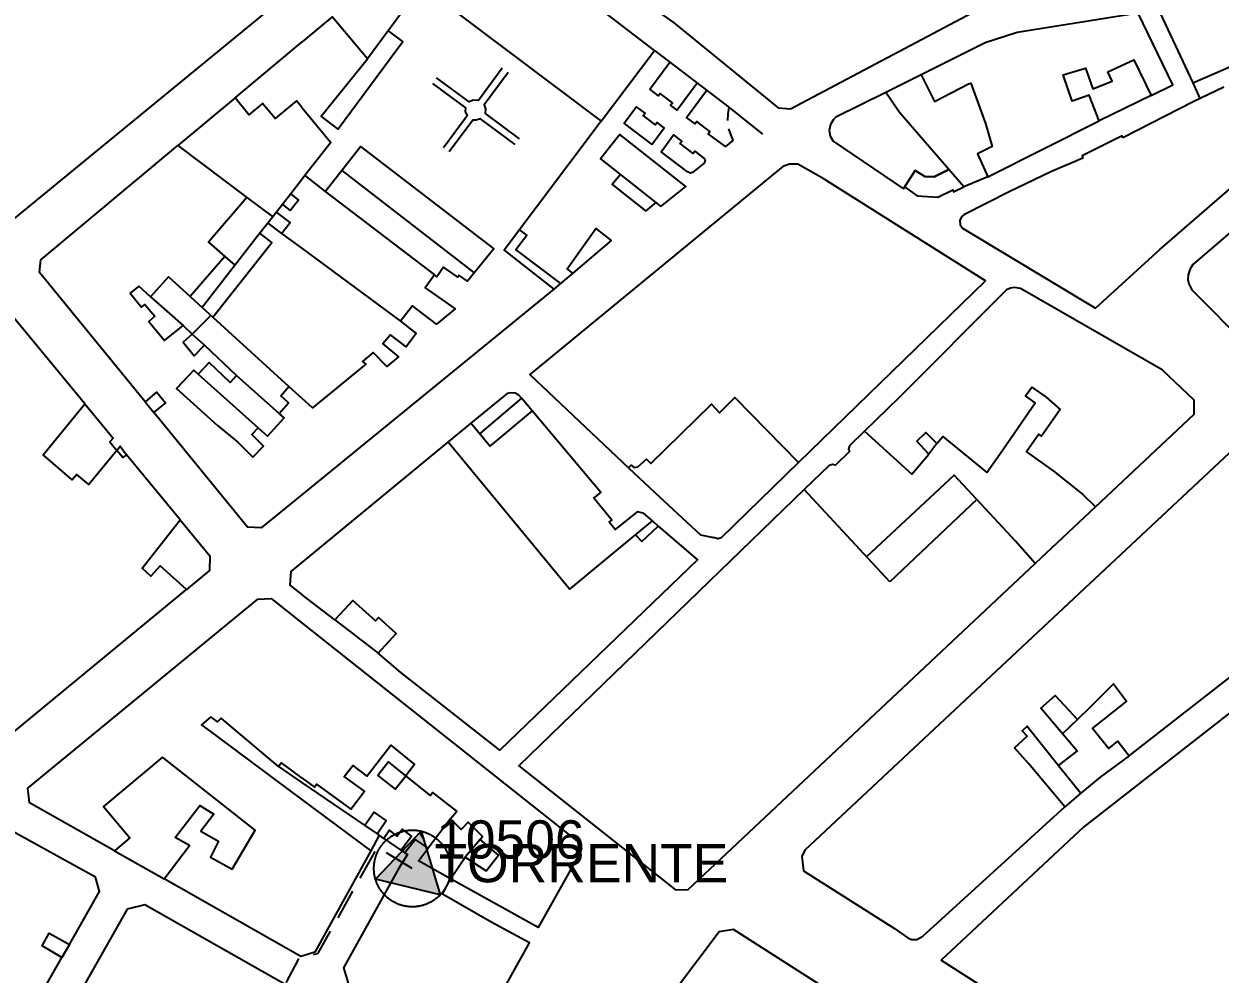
# Model space of a CAD drawing. Header units: millimetres. Extents: x 487814 to 495125, y 4392873 to 4398925.
# Drawn here: x 492035.7 to 492285.9, y 4396840.6 to 4397039.3 of the extents above; entities that cross this region are included whole.
import ezdxf
from ezdxf.enums import TextEntityAlignment as Align

# ---------------------------------------------------------------- set-up
doc = ezdxf.new("R2010")
doc.units = ezdxf.units.MM
doc.linetypes.add('TRAZOS2', pattern=[9.525, 6.35, -3.175])
for name, color, linetype in [('Cartografia_Base', 8, 'Continuous'), ('Centro_de_Distribucion_posicion', 5, 'Continuous'), ('Centro_de_Distribucion_rotulo', 7, 'Continuous'), ('Centro_de_Distribucion_rotulo_alias', 7, 'Continuous'), ('Tramo_MT__15_S_E_Trazado', 5, 'TRAZOS2')]:
    doc.layers.add(name, color=color, linetype=linetype)
doc.styles.get("Standard").update_dxf_attribs({"font": 'arial.ttf'})

# ---------------------------------------------------------------- blocks, each defined once
blk = doc.blocks.new('CD_EMPRESA_NEW')
blk.add_hatch(color=256).paths.add_polyline_path([(0, 1.003), (0.871, -0.497), (-0.872, -0.496)])
at = {"linetype": 'Continuous'}
for p, q in [((0.102, 0.828), (-0.027, 0.957)), ((-0.872, -0.496), (-0.872, -0.496))]:
    blk.add_line(p, q, dxfattribs=at)
at = {"flags": 128}
for points in [[(1.003, 0), (1.003, -0.011), (1.003, -0.022), (1.003, -0.034), (1.002, -0.045), (1.002, -0.056), (1.001, -0.067), (1, -0.079), (0.999, -0.09), (0.998, -0.102), (0.997, -0.113), (0.996, -0.125), (0.994, -0.136), (0.992, -0.148), (0.991, -0.159), (0.989, -0.171), (0.987, -0.183), (0.984, -0.194), (0.982, -0.206), (0.979, -0.218), (0.977, -0.229), (0.974, -0.241), (0.971, -0.253), (0.968, -0.264), (0.965, -0.276), (0.961, -0.288), (0.958, -0.299), (0.954, -0.311), (0.95, -0.323), (0.946, -0.335), (0.942, -0.346), (0.937, -0.358), (0.933, -0.369), (0.928, -0.381), (0.923, -0.392), (0.918, -0.404), (0.913, -0.415), (0.908, -0.427), (0.903, -0.438), (0.897, -0.45), (0.891, -0.461), (0.885, -0.472), (0.879, -0.483), (0.873, -0.494), (0.867, -0.505), (0.86, -0.516), (0.854, -0.527), (0.847, -0.538), (0.84, -0.549), (0.833, -0.56), (0.825, -0.57), (0.818, -0.581), (0.81, -0.591), (0.803, -0.602), (0.795, -0.612), (0.787, -0.622), (0.779, -0.632), (0.771, -0.642), (0.762, -0.652), (0.754, -0.662), (0.745, -0.672), (0.737, -0.681), (0.728, -0.691), (0.719, -0.7), (0.709, -0.709), (0.7, -0.719), (0.691, -0.728), (0.681, -0.737), (0.672, -0.745), (0.662, -0.754), (0.652, -0.762), (0.642, -0.771), (0.632, -0.779), (0.622, -0.787), (0.612, -0.795), (0.602, -0.803), (0.591, -0.81), (0.581, -0.818), (0.57, -0.825), (0.56, -0.833), (0.549, -0.84), (0.538, -0.847), (0.527, -0.854), (0.516, -0.86), (0.505, -0.867), (0.494, -0.873), (0.483, -0.879), (0.472, -0.885), (0.461, -0.891), (0.45, -0.897), (0.438, -0.903), (0.427, -0.908), (0.415, -0.913), (0.404, -0.918), (0.392, -0.923), (0.381, -0.928), (0.369, -0.933), (0.358, -0.937), (0.346, -0.942), (0.335, -0.946), (0.323, -0.95), (0.311, -0.954), (0.299, -0.958), (0.288, -0.961), (0.276, -0.965), (0.264, -0.968), (0.253, -0.971), (0.241, -0.974), (0.229, -0.977), (0.218, -0.979), (0.206, -0.982), (0.194, -0.984), (0.183, -0.987), (0.171, -0.989), (0.159, -0.991), (0.148, -0.992), (0.136, -0.994), (0.125, -0.996), (0.113, -0.997), (0.102, -0.998), (0.09, -0.999), (0.079, -1), (0.067, -1.001), (0.056, -1.002), (0.045, -1.002), (0.034, -1.003), (0.022, -1.003), (0.011, -1.003), (0, -1.003), (-0.011, -1.003), (-0.022, -1.003), (-0.034, -1.003), (-0.045, -1.002), (-0.056, -1.002), (-0.067, -1.001), (-0.079, -1), (-0.09, -0.999), (-0.102, -0.998), (-0.113, -0.997), (-0.125, -0.996), (-0.136, -0.994), (-0.148, -0.992), (-0.159, -0.991), (-0.171, -0.989), (-0.183, -0.987), (-0.194, -0.984), (-0.206, -0.982), (-0.218, -0.979), (-0.229, -0.977), (-0.241, -0.974), (-0.253, -0.971), (-0.264, -0.968), (-0.276, -0.965), (-0.288, -0.961), (-0.299, -0.958), (-0.311, -0.954), (-0.323, -0.95), (-0.335, -0.946), (-0.346, -0.942), (-0.358, -0.937), (-0.369, -0.933), (-0.381, -0.928), (-0.392, -0.923), (-0.404, -0.918), (-0.415, -0.913), (-0.427, -0.908), (-0.438, -0.903), (-0.45, -0.897), (-0.461, -0.891), (-0.472, -0.885), (-0.483, -0.879), (-0.494, -0.873), (-0.505, -0.867), (-0.516, -0.86), (-0.527, -0.854), (-0.538, -0.847), (-0.549, -0.84), (-0.56, -0.833), (-0.57, -0.825), (-0.581, -0.818), (-0.591, -0.81), (-0.602, -0.803), (-0.612, -0.795), (-0.622, -0.787), (-0.632, -0.779), (-0.642, -0.771), (-0.652, -0.762), (-0.662, -0.754), (-0.672, -0.745), (-0.681, -0.737), (-0.691, -0.728), (-0.7, -0.719), (-0.709, -0.709), (-0.719, -0.7), (-0.728, -0.691), (-0.737, -0.681), (-0.745, -0.672), (-0.754, -0.662), (-0.762, -0.652), (-0.771, -0.642), (-0.779, -0.632), (-0.787, -0.622), (-0.795, -0.612), (-0.803, -0.602), (-0.81, -0.591), (-0.818, -0.581), (-0.825, -0.57), (-0.833, -0.56), (-0.84, -0.549), (-0.847, -0.538), (-0.854, -0.527), (-0.86, -0.516), (-0.867, -0.505), (-0.873, -0.494), (-0.879, -0.483), (-0.885, -0.472), (-0.891, -0.461), (-0.897, -0.45), (-0.903, -0.438), (-0.908, -0.427), (-0.913, -0.415), (-0.918, -0.404), (-0.923, -0.392), (-0.928, -0.381), (-0.933, -0.369), (-0.937, -0.358), (-0.942, -0.346), (-0.946, -0.335), (-0.95, -0.323), (-0.954, -0.311), (-0.958, -0.299), (-0.961, -0.288), (-0.965, -0.276), (-0.968, -0.264), (-0.971, -0.253), (-0.974, -0.241), (-0.977, -0.229), (-0.979, -0.218), (-0.982, -0.206), (-0.984, -0.194), (-0.987, -0.183), (-0.989, -0.171), (-0.991, -0.159), (-0.992, -0.148), (-0.994, -0.136), (-0.996, -0.125), (-0.997, -0.113), (-0.998, -0.102), (-0.999, -0.09), (-1, -0.079), (-1.001, -0.067), (-1.002, -0.056), (-1.002, -0.045), (-1.003, -0.034), (-1.003, -0.022), (-1.003, -0.011), (-1.003, 0), (-1.003, 0.011), (-1.003, 0.022), (-1.003, 0.034), (-1.002, 0.045), (-1.002, 0.056), (-1.001, 0.067), (-1, 0.079), (-0.999, 0.09), (-0.998, 0.102), (-0.997, 0.113), (-0.996, 0.125), (-0.994, 0.136), (-0.992, 0.148), (-0.991, 0.159), (-0.989, 0.171), (-0.987, 0.183), (-0.984, 0.194), (-0.982, 0.206), (-0.979, 0.218), (-0.977, 0.229), (-0.974, 0.241), (-0.971, 0.253), (-0.968, 0.264), (-0.965, 0.276), (-0.961, 0.288), (-0.958, 0.299), (-0.954, 0.311), (-0.95, 0.323), (-0.946, 0.335), (-0.942, 0.346), (-0.937, 0.358), (-0.933, 0.369), (-0.928, 0.381), (-0.923, 0.392), (-0.918, 0.404), (-0.913, 0.415), (-0.908, 0.427), (-0.903, 0.438), (-0.897, 0.45), (-0.891, 0.461), (-0.885, 0.472), (-0.879, 0.483), (-0.873, 0.494), (-0.867, 0.505), (-0.86, 0.516), (-0.854, 0.527), (-0.847, 0.538), (-0.84, 0.549), (-0.833, 0.56), (-0.825, 0.57), (-0.818, 0.581), (-0.81, 0.591), (-0.803, 0.602), (-0.795, 0.612), (-0.787, 0.622), (-0.779, 0.632), (-0.771, 0.642), (-0.762, 0.652), (-0.754, 0.662), (-0.745, 0.672), (-0.737, 0.681), (-0.728, 0.691), (-0.719, 0.7), (-0.709, 0.709), (-0.7, 0.719), (-0.691, 0.728), (-0.681, 0.737), (-0.672, 0.745), (-0.662, 0.754), (-0.652, 0.762), (-0.642, 0.771), (-0.632, 0.779), (-0.622, 0.787), (-0.612, 0.795), (-0.602, 0.803), (-0.591, 0.81), (-0.581, 0.818), (-0.57, 0.825), (-0.56, 0.833), (-0.549, 0.84), (-0.538, 0.847), (-0.527, 0.854), (-0.516, 0.86), (-0.505, 0.867), (-0.494, 0.873), (-0.483, 0.879), (-0.472, 0.885), (-0.461, 0.891), (-0.45, 0.897), (-0.438, 0.903), (-0.427, 0.908), (-0.415, 0.913), (-0.404, 0.918), (-0.392, 0.923), (-0.381, 0.928), (-0.369, 0.933), (-0.358, 0.937), (-0.346, 0.942), (-0.335, 0.946), (-0.323, 0.95), (-0.311, 0.954), (-0.299, 0.958), (-0.288, 0.961), (-0.276, 0.965), (-0.264, 0.968), (-0.253, 0.971), (-0.241, 0.974), (-0.229, 0.977), (-0.218, 0.979), (-0.206, 0.982), (-0.194, 0.984), (-0.183, 0.987), (-0.171, 0.989), (-0.159, 0.991), (-0.148, 0.992), (-0.136, 0.994), (-0.125, 0.996), (-0.113, 0.997), (-0.102, 0.998), (-0.09, 0.999), (-0.079, 1), (-0.067, 1.001), (-0.056, 1.002), (-0.045, 1.002), (-0.034, 1.003), (-0.022, 1.003), (-0.011, 1.003), (0, 1.003), (0.011, 1.003), (0.022, 1.003), (0.034, 1.003), (0.045, 1.002), (0.056, 1.002), (0.067, 1.001), (0.079, 1), (0.09, 0.999), (0.102, 0.998), (0.113, 0.997), (0.125, 0.996), (0.136, 0.994), (0.148, 0.992), (0.159, 0.991), (0.171, 0.989), (0.183, 0.987), (0.194, 0.984), (0.206, 0.982), (0.218, 0.979), (0.229, 0.977), (0.241, 0.974), (0.253, 0.971), (0.264, 0.968), (0.276, 0.965), (0.288, 0.961), (0.299, 0.958), (0.311, 0.954), (0.323, 0.95), (0.335, 0.946), (0.346, 0.942), (0.358, 0.937), (0.369, 0.933), (0.381, 0.928), (0.392, 0.923), (0.404, 0.918), (0.415, 0.913), (0.427, 0.908), (0.438, 0.903), (0.45, 0.897), (0.461, 0.891), (0.472, 0.885), (0.483, 0.879), (0.494, 0.873), (0.505, 0.867), (0.516, 0.86), (0.527, 0.854), (0.538, 0.847), (0.549, 0.84), (0.56, 0.833), (0.57, 0.825), (0.581, 0.818), (0.591, 0.81), (0.602, 0.803), (0.612, 0.795), (0.622, 0.787), (0.632, 0.779), (0.642, 0.771), (0.652, 0.762), (0.662, 0.754), (0.672, 0.745), (0.681, 0.737), (0.691, 0.728), (0.7, 0.719), (0.709, 0.709), (0.719, 0.7), (0.728, 0.691), (0.737, 0.681), (0.745, 0.672), (0.754, 0.662), (0.762, 0.652), (0.771, 0.642), (0.779, 0.632), (0.787, 0.622), (0.795, 0.612), (0.803, 0.602), (0.81, 0.591), (0.818, 0.581), (0.825, 0.57), (0.833, 0.56), (0.84, 0.549), (0.847, 0.538), (0.854, 0.527), (0.86, 0.516), (0.867, 0.505), (0.873, 0.494), (0.879, 0.483), (0.885, 0.472), (0.891, 0.461), (0.897, 0.45), (0.903, 0.438), (0.908, 0.427), (0.913, 0.415), (0.918, 0.404), (0.923, 0.392), (0.928, 0.381), (0.933, 0.369), (0.937, 0.358), (0.942, 0.346), (0.946, 0.335), (0.95, 0.323), (0.954, 0.311), (0.958, 0.299), (0.961, 0.288), (0.965, 0.276), (0.968, 0.264), (0.971, 0.253), (0.974, 0.241), (0.977, 0.229), (0.979, 0.218), (0.982, 0.206), (0.984, 0.194), (0.987, 0.183), (0.989, 0.171), (0.991, 0.159), (0.992, 0.148), (0.994, 0.136), (0.996, 0.125), (0.997, 0.113), (0.998, 0.102), (0.999, 0.09), (1, 0.079), (1.001, 0.067), (1.002, 0.056), (1.002, 0.045), (1.003, 0.034), (1.003, 0.022), (1.003, 0.011), (1.003, 0)], [(0, 1.003), (0.871, -0.497), (-0.872, -0.496), (0, 1.003)]]:
    blk.add_lwpolyline(points, dxfattribs=at)

msp = doc.modelspace()

# ---------------------------------------------------------------- linework, layer by layer
at = {"layer": 'Cartografia_Base'}
for p, q in [((492111.84, 4397037.84, 121.42), (492107.53, 4397032.01, 121.42)), ((492223.35, 4397028.67, 125.82), (492215.95, 4397024.96, 125.97)), ((492280.18, 4397026.97, 125.75), (492281.6, 4397023.67, 132.33)), ((492271.41, 4397024.33, 128.08), (492260.54, 4397019.01, 128.08)), ((492079.83, 4397023.83, 121.67), (492067.9, 4397013.89, 121.67)), ((492093.88, 4397006.83, 120.45), (492091.48, 4397003.75, 120.45)), ((492094.46, 4397007.58, 120.45), (492093.88, 4397006.83, 120.45)), ((492102.16, 4397008.67, 120.67), (492129.84, 4396987.24, 123.21)), ((492237.27, 4397007.35, 124.6), (492232.29, 4397005.22, 124.6)), ((492098.71, 4397004.26, 120.48), (492121.52, 4396986.8, 120.63)), ((492082.32, 4397003.03, 120.72), (492087.73, 4396998.97, 120.65)), ((492089.75, 4397001.55, 120.45), (492088.51, 4396999.96, 120.61)), ((492086.7, 4396997.63, 120.96), (492085.04, 4396995.53, 121.04)), ((492089.52, 4396995.45, 120.52), (492093.88, 4396992.31, 120.13)), ((492093.88, 4396992.31, 120.13), (492114.44, 4396977.11, 120.29)), ((492077.73, 4396990.66, 119.94), (492079.81, 4396988.83, 119.87)), ((492062.15, 4396982.26, 120.47), (492068.98, 4396976.24, 119.71)), ((492070.45, 4396982.29, 119.82), (492072.93, 4396980.03, 119.82)), ((492075.21, 4396977.94, 120.98), (492091.1, 4396963.44, 120.34)), ((492072.12, 4396966.06, 119.36), (492084.7, 4396954.83, 119.16)), ((492080.13, 4396965.75, 119.63), (492089.09, 4396957.85, 119.63)), ((492061.06, 4396960.26, 120.31), (492062.85, 4396958.06, 120.46)), ((492124.44, 4396951.91, 118.84), (492093.88, 4396926.71, 118.9)), ((492226.63, 4396951.55, 124.85), (492224.94, 4396949.32, 124.85)), ((492162.12, 4396946.44, 118.99), (492167.61, 4396941.28, 118.99)), ((492167.61, 4396941.28, 118.99), (492177.19, 4396932.46, 118.99)), ((492259.8, 4396938.29, 122.26), (492247.18, 4396926.44, 122.1)), ((492167.11, 4396935.36, 120.54), (492168.36, 4396934.3, 120.54)), ((492177.19, 4396932.46, 118.99), (492179.87, 4396931.9, 118.99)), ((492100.69, 4396914.67, 120.33), (492109.74, 4396907.69, 120.33)), ((492256, 4396893.8, 122.84), (492252.88, 4396890.85, 122.99)), ((492088.9, 4396883.99, 119.37), (492093.88, 4396880.59, 119.32)), ((492252.08, 4396884.22, 119.64), (492256.76, 4396878.41, 118.99)), ((492093.88, 4396880.59, 119.32), (492107.01, 4396871.65, 119.22)), ((492256.76, 4396878.41, 118.99), (492253.39, 4396875.56, 118.99)), ((492124.93, 4396873.05, 117.34), (492120.23, 4396866.91, 117.34)), ((492110, 4396869.61, 120.17), (492108.22, 4396866.34, 120.32)), ((492109.54, 4396869.92, 118.93), (492110, 4396869.61, 120.17)), ((492110.98, 4396868.95, 118.93), (492110, 4396869.61, 120.17)), ((492131.1, 4396868.76, 120.49), (492127.98, 4396865.01, 120.64)), ((492054.63, 4396866.36, 121.53), (492064.98, 4396860.48, 121.53)), ((492114.5, 4396866.54, 118.33), (492115.34, 4396865.97, 118.49)), ((492045.19, 4396846.8, 121.77), (492043.64, 4396844.07, 121.54))]:
    msp.add_line(p, q, dxfattribs=at)
for points in [[(492166.84, 4397042.87, 121.76), (492171.53, 4397039.6, 121.75), (492193.43, 4397021.76, 123.38), (492196.04, 4397021.51, 123.38), (492234.05, 4397041.72, 126.01), (492204.96, 4397096.06, 126.3), (492157.8, 4397061.09, 126.12), (492150.91, 4397055.72, 124.95), (492151.06, 4397053.98, 122.85), (492166.84, 4397042.87, 121.76)], [(492093.88, 4397057.48, 120.92), (492090.18, 4397045.02, 120.67), (492032.87, 4396998.01, 119.69), (492029.86, 4396997.93, 119.64), (492002.06, 4397032.28, 119.86), (492002.52, 4397035.92, 119.93), (492053.85, 4397078.47, 120.66), (492055.13, 4397078.62, 120.68), (492093.88, 4397066.6, 121.01)], [(492301.68, 4397055.12, 125.31), (492272.78, 4397042.71, 125.77), (492280.18, 4397026.97, 125.6), (492312.13, 4397040.82, 124.32)], [(492156.42, 4397018.97, 121.45), (492167.54, 4397033.74, 121.49), (492145.82, 4397050.44, 121.58), (492139.54, 4397052.28, 121.28), (492131.71, 4397042.16, 121.51), (492128.55, 4397044.54, 121.39), (492126.33, 4397041.58, 121.45), (492156.42, 4397018.97, 121.45)], [(492126.86, 4397042.29, 121.43), (492122.36, 4397045.62, 121.4), (492121.6, 4397044.59, 121.43), (492118.51, 4397046.86, 121.42), (492111.84, 4397037.84, 121.44), (492114.92, 4397035.56, 121.55), (492101.4, 4397017.28, 120.29), (492097.88, 4397019.99, 119.92), (492107.53, 4397032.01, 121.05), (492100.16, 4397040.76, 120.39), (492093.88, 4397035.52, 120.3)], [(492233.24, 4397026.75, 124.03), (492233.75, 4397026.93, 124.04), (492236.77, 4397018.49, 124.84), (492238.19, 4397013.69, 125.29), (492235.15, 4397012.16, 125.29), (492237.27, 4397007.35, 125.76), (492260.54, 4397019.01, 125.76), (492258.45, 4397024.4, 125.39), (492254.92, 4397023.16, 125.43), (492253.03, 4397028.63, 125.1), (492257.69, 4397030.03, 125.06), (492259.21, 4397025.73, 125.32), (492263.3, 4397027.32, 125.31), (492262.39, 4397029.26, 125.16), (492267.82, 4397031.82, 125.17), (492271.41, 4397024.33, 125.76), (492276, 4397026.56, 125.82), (492268.69, 4397041.56, 125.02), (492243.38, 4397037.49, 124.5), (492236.7, 4397035.36, 124.5), (492223.35, 4397028.67, 123.35), (492226.11, 4397023.11, 124), (492233.24, 4397026.75, 124.03)], [(492093.88, 4397021.77, 119.65), (492092.7, 4397023.21, 119.63), (492088.2, 4397019.5, 119.81), (492085.6, 4397022.66, 119.84), (492082.73, 4397020.31, 120.09), (492079.83, 4397023.83, 120.09), (492093.88, 4397035.52, 120.3)], [(492167.54, 4397033.74, 121.63), (492183.09, 4397021.86, 121.42), (492190.16, 4397016.23, 121.42)], [(492135.73, 4397030.06, 121.99), (492130.76, 4397023.32, 121.99), (492129.67, 4397023.38, 121.99), (492128.83, 4397023, 121.99), (492122, 4397028.06, 121.83)], [(492136.94, 4397029.16, 121.99), (492131.94, 4397022.4, 121.99), (492132.24, 4397021.57, 121.99), (492132.13, 4397020.56, 121.99), (492139.28, 4397015.27, 121.83)], [(492176.48, 4397026.92, 121.38), (492172.29, 4397021.27, 121.37), (492170.94, 4397022.31, 121.36), (492171.31, 4397022.78, 121.36), (492168.73, 4397024.74, 121.34), (492168.37, 4397024.28, 121.35), (492166.56, 4397025.65, 121.33), (492170.75, 4397031.3, 121.35)], [(492121.11, 4397026.85, 121.83), (492128.02, 4397021.75, 121.99), (492127.98, 4397020.99, 121.99), (492128.35, 4397020.07, 121.99), (492123.42, 4397013.41, 121.99)], [(492183.05, 4397017.37, 121.42), (492183.92, 4397014.9, 121.43), (492182.4, 4397013.64, 121.43), (492178.77, 4397016.31, 121.41), (492179.13, 4397016.78, 121.41), (492176.41, 4397018.86, 121.4), (492176.05, 4397018.4, 121.39), (492174.26, 4397019.76, 121.39), (492178.45, 4397025.4, 121.39)], [(492219.62, 4397004.84, 122.76), (492222.07, 4397008.67, 123.81), (492224.09, 4397007.37, 124.5), (492226.03, 4397007.34, 125.23), (492229.11, 4397008.88, 125.32), (492218.8, 4397020.8, 123.6), (492215.95, 4397024.96, 123.02), (492205.52, 4397019.77, 122.76), (492204.98, 4397019.29, 122.76), (492204.34, 4397018.29, 122.76), (492204.08, 4397017.04, 122.76), (492204.3, 4397015.82, 122.76), (492204.95, 4397014.76, 122.76), (492219.62, 4397004.84, 122.76)], [(492286.65, 4397026.08, 124.76), (492280.25, 4397023.03, 125.33), (492265.52, 4397015.45, 125.2)], [(492093.88, 4397021.77, 119.65), (492099.86, 4397014.47, 120.31), (492094.46, 4397007.58, 119.44), (492098.71, 4397004.26, 119.5), (492106.08, 4397013.69, 120.72), (492133.94, 4396992.27, 120.6), (492128.44, 4396985.5, 120.33), (492126.67, 4396986.73, 120.35), (492126.4, 4396986.35, 120.3), (492123.43, 4396988.41, 120.23), (492122.05, 4396986.44, 119.99), (492121.52, 4396986.8, 119.97), (492119.63, 4396984.1, 119.64), (492125.88, 4396979.74, 119.8), (492121.94, 4396976.48, 119.32), (492116.93, 4396980.34, 119.33), (492114.44, 4396977.11, 119.31), (492117.75, 4396974.55, 119.3), (492115.62, 4396971.78, 119.29), (492112.33, 4396974.31, 119.3), (492110.77, 4396972.4, 119.29), (492114.01, 4396969.71, 119.28), (492111.6, 4396967.64, 119.26), (492108.7, 4396970.56, 119.28), (492106.52, 4396968.7, 119.12), (492107.17, 4396968.13, 119.13), (492096.05, 4396959.03, 118.31), (492093.88, 4396960.96, 118.25)], [(492166.97, 4397014.09, 121.38), (492169.56, 4397017.59, 121.38), (492168.15, 4397018.66, 121.36), (492167.79, 4397018.18, 121.37), (492165.21, 4397020.16, 121.35), (492165.58, 4397020.64, 121.35), (492163.83, 4397021.96, 121.35), (492161.25, 4397018.49, 121.35), (492166.97, 4397014.09, 121.38)], [(492183.09, 4397021.86, 121.42), (492182.87, 4397020.49, 121.42), (492182.85, 4397019.07, 121.42)], [(492156.42, 4397018.97, 121.45), (492136.12, 4396991.98, 120.53), (492146.5, 4396983.81, 121.38), (492093.88, 4396940.89, 118.73)], [(492138.39, 4397014.06, 121.83), (492131.16, 4397019.42, 121.83), (492130.25, 4397019.14, 121.99), (492129.58, 4397019.2, 121.99), (492124.63, 4397012.53, 121.99)], [(492093.88, 4396940.89, 118.73), (492085.32, 4396933.91, 118.59), (492082.46, 4396934.07, 118.49), (492062.85, 4396958.06, 118.91), (492065.28, 4396960.02, 118.49), (492063.42, 4396962.26, 118.51), (492061.06, 4396960.26, 118.93), (492038.95, 4396987.3, 119.36), (492039.19, 4396989.96, 119.4), (492067.9, 4397013.89, 120.03), (492082.32, 4397003.03, 119.37), (492074.3, 4396993.69, 119.04), (492077.73, 4396990.66, 118.85), (492070.45, 4396982.29, 118.55), (492065.94, 4396986.42, 118.81), (492062.15, 4396982.26, 118.63), (492059.71, 4396984.49, 118.76), (492057.88, 4396983.02, 118.69), (492060.25, 4396980.07, 118.52), (492060.94, 4396980.63, 118.55), (492063.04, 4396978.15, 118.41), (492061.78, 4396977.09, 118.36), (492065.09, 4396973.09, 118.13), (492068.98, 4396976.24, 118.28), (492070.85, 4396974.41, 118.16), (492069, 4396972.73, 118.1), (492071.27, 4396969.87, 117.93), (492073.42, 4396972.09, 118.01), (492080.13, 4396965.75, 117.68), (492078.79, 4396964.33, 117.57), (492074.42, 4396968.47, 117.83), (492072.12, 4396966.06, 117.73), (492071.24, 4396966.89, 117.78), (492067.57, 4396963.05, 117.99), (492076.17, 4396955.29, 117.64), (492080.41, 4396951.8, 117.72), (492083.55, 4396948.72, 117.97), (492085.79, 4396951.02, 118), (492083.32, 4396953.43, 117.8), (492084.7, 4396954.83, 117.81), (492086.64, 4396953.06, 117.97), (492090.14, 4396956.89, 118), (492089.09, 4396957.85, 117.92), (492091.04, 4396960.03, 118.08), (492089.38, 4396961.53, 118.04), (492091.1, 4396963.44, 118.18), (492093.88, 4396960.96, 118.25)], [(492168.91, 4397001.11, 120.76), (492174.11, 4397005.28, 121.09), (492160.32, 4397016.17, 121.34), (492156.29, 4397011.07, 121.37), (492168.91, 4397001.11, 120.76)], [(492174.45, 4397008.37, 121.42), (492168.94, 4397012.58, 121.39), (492171.53, 4397016.08, 121.39), (492173.25, 4397014.74, 121.4), (492172.89, 4397014.27, 121.4), (492175.61, 4397012.18, 121.41), (492175.98, 4397012.67, 121.41), (492177.94, 4397011.16, 121.43), (492178.13, 4397010.77, 121.43), (492177.97, 4397010.2, 121.43), (492175.51, 4397008.22, 121.43)], [(492265.52, 4397015.45, 125.2), (492265.38, 4397015.93, 125.27), (492256.99, 4397011.68, 125.21), (492257.12, 4397011.22, 125.16), (492250.42, 4397008.34, 124.65), (492241.86, 4397004.25, 123.96), (492232.26, 4396999.4, 123.07), (492231.74, 4396998.95, 122.95), (492231.41, 4396998.21, 122.85), (492231.5, 4396997.29, 122.82), (492232.01, 4396996.6, 122.82), (492259.79, 4396979.85, 121.59), (492273.27, 4396992.12, 122.19), (492290.92, 4397007.4, 122.22)], [(492162.12, 4396946.44, 118.52), (492162.66, 4396946.99, 118.56), (492163.33, 4396946.56, 118.57), (492164.05, 4396946.66, 118.61), (492165.92, 4396948.3, 118.75), (492166.83, 4396947.4, 118.75), (492179.49, 4396959.8, 119.71), (492181.15, 4396958, 119.71), (492184.35, 4396961.14, 119.71), (492197.69, 4396947.59, 119.67), (492236.82, 4396985.57, 122.76), (492202.83, 4397006.98, 121.6), (492197.53, 4397009.95, 121.5), (492195.8, 4397009.98, 121.22), (492194.41, 4397009.51, 120.86), (492141.46, 4396966.01, 118.77), (492162.12, 4396946.44, 118.52)], [(492226.83, 4397003.09, 125.17), (492229.93, 4397004.57, 125.7), (492230.13, 4397004.16, 125.74), (492232.29, 4397005.22, 125.74), (492229.11, 4397008.88, 125.32), (492226.03, 4397007.34, 125.23), (492224.09, 4397007.37, 124.5), (492222.07, 4397008.67, 123.81), (492219.87, 4397005.23, 122.76), (492222.49, 4397003.36, 123.41), (492226.83, 4397003.09, 125.17)], [(492167.81, 4397001.96, 120.93), (492165.77, 4397000.21, 120.93), (492158.74, 4397005.77, 121.54), (492160.38, 4397007.84, 121.54)], [(492175.51, 4397008.22, 121.43), (492175.1, 4397008.09, 121.43), (492174.45, 4397008.37, 121.42)], [(492279.57, 4396988.11, 122.11), (492279.16, 4396986.8, 122.01), (492279.14, 4396985.87, 121.97), (492279.32, 4396984.94, 121.9), (492279.96, 4396983.67, 121.83), (492291.7, 4396971.83, 121.42), (492292.51, 4396971.46, 121.39), (492293.16, 4396971.46, 121.39), (492293.77, 4396971.65, 121.4), (492302.7, 4396976.89, 121.8), (492313.46, 4396982.53, 122.23), (492303.06, 4397004.39, 124.01), (492299.59, 4397005.07, 124.08), (492294.71, 4397001.46, 123.68), (492280.13, 4396988.97, 122.24), (492279.57, 4396988.11, 122.11)], [(492091.36, 4397000.29, 119.24), (492093.09, 4397002.49, 119.39), (492091.48, 4397003.75, 119.35), (492089.75, 4397001.55, 119.2), (492091.36, 4397000.29, 119.24)], [(492089.52, 4396995.45, 119.01), (492091.33, 4396997.78, 119.17), (492088.51, 4396999.96, 119.09), (492086.7, 4396997.63, 118.93), (492089.52, 4396995.45, 119.01)], [(492150.45, 4396987.17, 121.73), (492149.3, 4396988.09, 121.73), (492155.32, 4396996.5, 122.03), (492158.48, 4396994.01, 120.85), (492150.45, 4396987.17, 121.21), (492147.91, 4396985.02, 121.31), (492146.5, 4396983.81, 121.38)], [(492075.21, 4396977.94, 118.27), (492087.52, 4396993.59, 118.86), (492085.04, 4396995.53, 118.78), (492072.93, 4396980.03, 118.4), (492075.21, 4396977.94, 118.27)], [(492139.31, 4396996.23, 121.94), (492140.85, 4396995.06, 121.94), (492138.58, 4396992.05, 121.94), (492147.91, 4396985.02, 121.79)], [(492239.94, 4396949.54, 120.36), (492247.17, 4396960.03, 121.3), (492245.14, 4396961.49, 121.23), (492246.47, 4396963.36, 121.4), (492249.46, 4396961.26, 121.51), (492252.41, 4396958.68, 121.59), (492248.47, 4396953.12, 121.08), (492247.97, 4396953.48, 121.07), (492245.36, 4396949.79, 120.73), (492250.92, 4396945.86, 120.86), (492257.08, 4396940.96, 120.77), (492259.8, 4396938.29, 120.76), (492280.46, 4396957.69, 122.23), (492280.41, 4396960.64, 122.61), (492273.76, 4396966.94, 122.67), (492244.1, 4396983.95, 122.26), (492242.91, 4396984.15, 121.81), (492242, 4396984.02, 121.02), (492241.17, 4396983.7, 120.6), (492218.67, 4396961.07, 119.29), (492211.47, 4396954.13, 117.92), (492221.39, 4396945.11, 119.22), (492224.94, 4396949.32, 119.4), (492222.42, 4396952.01, 119.42), (492224.28, 4396953.82, 119.5), (492226.63, 4396951.55, 119.56), (492227.84, 4396952.99, 119.7), (492237.07, 4396945.51, 119.99), (492239.94, 4396949.54, 120.36)], [(492026.29, 4396885.3, 119.47), (492069.67, 4396921.02, 118.72), (492064.2, 4396925.99, 118.79), (492062.23, 4396923.81, 118.83), (492060.44, 4396925.45, 118.86), (492068.33, 4396935.62, 118.74), (492057.14, 4396949.21, 118.96), (492056.34, 4396948.6, 118.98), (492055.11, 4396950.12, 119.02), (492049.23, 4396942.96, 119.13), (492046.74, 4396945.09, 119.16), (492045.76, 4396943.96, 119.17), (492039.67, 4396949.19, 119.24), (492048.39, 4396959.85, 119.17), (492031.36, 4396980.54, 119.53)], [(492074.79, 4396978.33, 120.98), (492070.85, 4396974.41, 119.89), (492073.42, 4396972.09, 119.56)], [(492139.77, 4396961.02, 120.57), (492139.19, 4396961.69, 120.57), (492138.44, 4396962.08, 120.57), (492137.45, 4396962.18, 120.57), (492136.78, 4396961.98, 120.57), (492129.15, 4396955.78, 120.72)], [(492048.39, 4396959.85, 120.72), (492054.31, 4396952.65, 119.93), (492053.68, 4396951.87, 119.53), (492055.11, 4396950.12, 119.3), (492055.81, 4396950.97, 119.15), (492057.14, 4396949.21, 121.46)], [(492141.95, 4396958.41, 118.66), (492139.77, 4396961.02, 118.66), (492130.94, 4396953.59, 118.66)], [(492163.62, 4396932.48, 118.14), (492167.11, 4396935.36, 118.75), (492165.24, 4396936.98, 118.6), (492163.93, 4396937.25, 118.46), (492159.35, 4396933.55, 117.95), (492158.11, 4396935.08, 117.94), (492158.67, 4396935.55, 117.96), (492154.89, 4396940.1, 118.27), (492156.31, 4396941.29, 118.39), (492141.95, 4396958.41, 119.26), (492133.09, 4396950.98, 118.65), (492129.15, 4396955.78, 118.99), (492124.44, 4396951.91, 118.84), (492149.83, 4396921.11, 117.57), (492163.62, 4396932.48, 118.14)], [(492211.47, 4396954.13, 123.21), (492208.33, 4396951.07, 123.24), (492208.17, 4396950.38, 123.24), (492208.36, 4396949.88, 123.24), (492205.39, 4396947.01, 123.28), (492204.77, 4396947.17, 123.29), (492204.09, 4396946.98, 123.29), (492198.84, 4396941.91, 123.36)], [(492289.93, 4396951.55, 120.89), (492199.03, 4396866.5, 116.98), (492198.37, 4396865.16, 116.99), (492198.71, 4396862.17, 116.92), (492217.77, 4396850.09, 116.59), (492220.52, 4396848.2, 116.54), (492221.31, 4396847.82, 116.53), (492222.42, 4396847.84, 116.5), (492223.71, 4396848.54, 116.43), (492253.39, 4396875.56, 117.09), (492245.8, 4396884.65, 117.3), (492242.86, 4396887.9, 117.36), (492245.52, 4396890.35, 117.63), (492244.45, 4396891.48, 117.65), (492245.48, 4396892.45, 117.76), (492252.08, 4396884.22, 117.56), (492255.93, 4396887.19, 117.84), (492248.36, 4396896.23, 118.12), (492251.38, 4396898.84, 118.27), (492256, 4396893.8, 118.08), (492258.79, 4396896.55, 118.19)], [(492197.69, 4396947.59, 120.95), (492181.52, 4396931.86, 118.99), (492180.81, 4396931.64, 118.99), (492179.87, 4396931.9, 118.99)], [(492234.98, 4396939.84, 121.18), (492230.23, 4396944.93, 120.47), (492211.9, 4396927.87, 121.08)], [(492216.79, 4396922.63, 118.51), (492198.84, 4396941.91, 117.93), (492139.2, 4396884.14, 117.02), (492171.94, 4396858.24, 116.95), (492174.62, 4396858.3, 116.96), (492247.18, 4396926.44, 119.7), (492243.07, 4396931.14, 119.76), (492234.98, 4396939.84, 119.6), (492216.79, 4396922.63, 118.51)], [(492068.33, 4396935.62, 119.14), (492074.58, 4396928.04, 119.06), (492074.48, 4396924.98, 119.06), (492069.67, 4396921.02, 118.95)], [(492163.62, 4396932.48, 118.14), (492164.92, 4396931.09, 118.12), (492168.36, 4396934.3, 118.74), (492176.57, 4396927.22, 117.9), (492135.22, 4396887.39, 117.5), (492114.49, 4396903.69, 117.51), (492109.74, 4396907.69, 117.87), (492113.56, 4396911.81, 117.76), (492109.84, 4396915.15, 117.75), (492109.22, 4396914.47, 117.77), (492104.47, 4396918.75, 118.13), (492100.69, 4396914.67, 118.11), (492093.89, 4396919.91, 118.65)], [(492093.88, 4396926.71, 118.9), (492091.5, 4396924.75, 118.83), (492091.27, 4396921.93, 118.66), (492093.89, 4396919.91, 118.65)], [(492258.79, 4396896.55, 118.19), (492263.57, 4396901.26, 118.43), (492266.29, 4396897.65, 118.29), (492259.2, 4396891.99, 118.02), (492262.59, 4396887.76, 117.87), (492264.49, 4396889.28, 117.92), (492266.85, 4396886.25, 117.81), (492315.54, 4396924.25, 120.18)], [(492292.61, 4396898.92, 118.32), (492257.36, 4396871.42, 116.97), (492227.51, 4396843.52, 116.47), (492273.41, 4396814.15, 115.33), (492283.2, 4396825.68, 115.42), (492305.26, 4396852.88, 115.89), (492327.81, 4396882.38, 117.98), (492338.56, 4396896.86, 119.26), (492338.95, 4396897.79, 119.34), (492339.35, 4396900.2, 119.5), (492339.2, 4396900.57, 119.51), (492318.95, 4396921.53, 119.91), (492308.93, 4396912.78, 118.86), (492300.91, 4396905.52, 118.52), (492292.61, 4396898.92, 118.32)], [(492093.88, 4396844.37, 118.24), (492093.57, 4396844.28, 118.24), (492064.98, 4396860.48, 118.71), (492070.33, 4396867.51, 117.6), (492067.31, 4396869.16, 117.43), (492072.47, 4396875.86, 116.85), (492075.43, 4396874.02, 117.03), (492072.65, 4396870.48, 117.34), (492076.34, 4396868.39, 117.54), (492074.67, 4396865.07, 117.83), (492079.24, 4396862.51, 118.08), (492084.05, 4396870.68, 117.36), (492064.69, 4396885.98, 116.73), (492052.3, 4396875.64, 117.93), (492057.84, 4396869.08, 118.26), (492054.63, 4396866.36, 118.95), (492036.87, 4396876.42, 119.52), (492036.49, 4396879.44, 119.37), (492084.63, 4396919.03, 118.6), (492087.42, 4396919.12, 118.6), (492093.89, 4396913.98, 118.6)], [(492093.89, 4396913.98, 118.6), (492151.73, 4396868.13, 117.13), (492152.08, 4396867.63, 117.12), (492152.31, 4396866.86, 117.11), (492151.87, 4396865.75, 117.11), (492143.22, 4396850.31, 117.33), (492124.9, 4396860.54, 118.09), (492127.98, 4396865.01, 117.99), (492132.39, 4396862.21, 117.81), (492134.96, 4396865.46, 117.72), (492131.1, 4396868.76, 117.89), (492131.59, 4396869.35, 117.88), (492128.56, 4396872.34, 117.87), (492127.1, 4396870.84, 117.97), (492124.93, 4396873.05, 117.95), (492126.19, 4396874.65, 117.86), (492121.19, 4396878.56, 116.45), (492120.72, 4396877.97, 116.51), (492115.54, 4396882.08, 116.42)], [(492093.88, 4396881.58, 116.19), (492089.54, 4396884.77, 116.46), (492088.9, 4396883.99, 116.4), (492076.91, 4396894.13, 117.24), (492076.15, 4396893.36, 117.19), (492074.79, 4396894.41, 117.28), (492072.8, 4396892.74, 117.17), (492093.89, 4396877.03, 116.3)], [(492093.88, 4396881.58, 116.19), (492096.43, 4396879.71, 116.03), (492096.87, 4396880.29, 116.07), (492104.05, 4396875.05, 116.5), (492106.88, 4396878.83, 115.89), (492102.66, 4396881.9, 116.15), (492104.47, 4396884.18, 116.31), (492107.39, 4396881.95, 116.12), (492112.44, 4396888.5, 117.05), (492117.4, 4396884.42, 116.8), (492115.54, 4396882.08, 116.42)], [(492115.54, 4396882.08, 116.42), (492111.91, 4396884.96, 116.53), (492109.68, 4396882.14, 116.12), (492113.31, 4396879.26, 115.92), (492115.54, 4396882.08, 116.42)], [(492266.85, 4396886.25, 120.1), (492260.74, 4396881.79, 119.8), (492256.76, 4396878.41, 118.99)], [(492093.89, 4396877.03, 116.3), (492108.22, 4396866.34, 117.82), (492096.55, 4396845.15, 118.24), (492093.88, 4396844.37, 118.24)], [(492109.54, 4396869.92, 117.66), (492111.46, 4396872.74, 116.87), (492108.93, 4396874.47, 116.5), (492107.01, 4396871.65, 117.29), (492109.54, 4396869.92, 117.66)], [(492008.75, 4396782.66, 121.72), (492043.64, 4396844.07, 118.93), (492039.47, 4396846.49, 119.09), (492040.98, 4396849.18, 119.09), (492045.19, 4396846.8, 118.93), (492051.46, 4396857.84, 119.17), (492050.63, 4396860.84, 119.25), (492030.34, 4396872.02, 119.75), (492027.14, 4396871.67, 120.11), (491977.45, 4396830.91, 123.41)], [(492114.5, 4396866.54, 118.37), (492116.72, 4396869.42, 117.89), (492114.83, 4396870.88, 117.24), (492113.74, 4396869.46, 117.64), (492112.15, 4396870.68, 117.38), (492110.98, 4396868.95, 117.87), (492114.5, 4396866.54, 118.37)], [(492108.15, 4396836.06, 117.57), (492128.77, 4396824.49, 117.53), (492141.44, 4396847.13, 117.38), (492133.56, 4396851.37, 117.71), (492123.19, 4396857.29, 118.14), (492124.9, 4396860.54, 118.09), (492118.21, 4396864.27, 118.37), (492120.23, 4396866.91, 118.3), (492117.55, 4396868.74, 118.19), (492115.34, 4396865.97, 118.49), (492115.87, 4396865.61, 118.47), (492114.09, 4396862.72, 118.3), (492102.49, 4396841.91, 117.58), (492103.49, 4396838.67, 117.57), (492108.15, 4396836.06, 117.57)], [(492023.47, 4396770.14, 123.8), (492043.94, 4396758.78, 123.58), (492049.25, 4396760.39, 122.66), (492091.16, 4396835.58, 118.22), (492090.43, 4396838.31, 118.46), (492060.94, 4396855.09, 119.29), (492057.29, 4396854.15, 120.97), (492014.85, 4396779.45, 123.94), (492016.18, 4396774.19, 123.94), (492023.47, 4396770.14, 123.8)], [(492172.68, 4396799.81, 116.38), (492180.11, 4396795.59, 116.39), (492205.96, 4396833.33, 116.21), (492205.33, 4396836.31, 116.29), (492184.09, 4396849.93, 116.73), (492181.08, 4396849.42, 116.74), (492154.31, 4396813.88, 116.81), (492154.45, 4396810.12, 116.78), (492172.68, 4396799.81, 116.38)]]:
    msp.add_polyline3d(points, dxfattribs=at)
at = {"layer": 'Tramo_MT__15_S_E_Trazado', "flags": 128}
msp.add_lwpolyline([(492116.91, 4396862.68), (492109.85, 4396866.98), (492109.67, 4396867.03), (492109.5, 4396866.98), (492109.39, 4396866.84), (492109.12, 4396866.36), (492097.17, 4396844.96), (492097.08, 4396844.85), (492096.98, 4396844.81), (492093.38, 4396843.94), (492093.21, 4396843.86), (492092.9, 4396843.37), (492090.58, 4396839.01), (492090.54, 4396838.74), (492091.06, 4396836.58), (492091.36, 4396835.19), (492091.37, 4396834.86), (492091.15, 4396834.46), (492081.82, 4396817.42), (492075.11, 4396805.54), (492065.15, 4396787.92), (492057.13, 4396773.2), (492048.88, 4396758.77), (492043.28, 4396748.44), (492027.09, 4396718.99), (492026.94, 4396718.81), (492025.82, 4396718.51), (492024.15, 4396718.2), (492023.12, 4396718.1), (492022.74, 4396718.28), (492022.16, 4396718.62), (492014.27, 4396723.06), (492007.79, 4396726.68), (492005.03, 4396728.13), (492004.8, 4396728.2), (492004.71, 4396728.2), (492004.63, 4396728.18), (492004.53, 4396728.13), (492004.45, 4396728), (491997.01, 4396712.94)], dxfattribs=at)

# ---------------------------------------------------------------- block references
at = {"layer": 'Centro_de_Distribucion_posicion', "xscale": 7.999999999957504, "yscale": 8, "zscale": 8, "rotation": 346.5210417310232}
msp.add_blockref('CD_EMPRESA_NEW', (492116.91, 4396862.68), dxfattribs=at)

# ---------------------------------------------------------------- texts
at = {"layer": 'Centro_de_Distribucion_rotulo'}
msp.add_text('10506', height=8, dxfattribs=at).set_placement((492121.88, 4396862.35), align=Align.BOTTOM_LEFT)
at = {"layer": 'Centro_de_Distribucion_rotulo_alias'}
msp.add_text('TORRENTE', height=8, dxfattribs=at).set_placement((492121.55, 4396857.38), align=Align.BOTTOM_LEFT)

doc.saveas('drawing.dxf')
